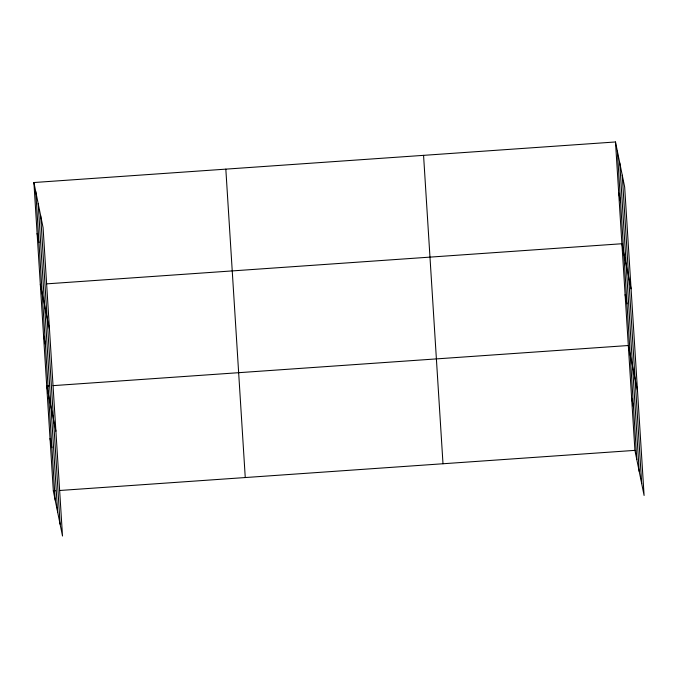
<?xml version="1.0" encoding="UTF-8"?>
<svg xmlns="http://www.w3.org/2000/svg" width="678" height="678" viewBox="0 0 678 678"><rect width="100%" height="100%" fill="white"/><g stroke="black" fill="none" stroke-linecap="round" stroke-linejoin="round"><path stroke-width="1.02" d="M33.9 182.526L43.078 227.63L62.512 536.035L53.333 490.931L33.9 182.526L615.488 141.965L624.667 187.069L644.1 495.474L634.922 450.37L615.488 141.965M46.604 283.862L621.904 243.741L631.074 288.845M48.824 385.926L46.731 386.07L55.901 431.174M53.02 385.638L628.311 345.517L637.49 390.621M53.333 490.931L55.435 490.787M59.63 490.491L634.922 450.37M618.692 192.857L620.565 202.027M625.108 294.625L626.972 303.803M631.616 397.944L633.489 407.122M37.104 233.41L38.977 242.588M40.316 284.302L49.494 329.398M43.519 335.186L45.392 344.365M50.036 438.505L51.901 447.683M622.251 175.212L641.685 483.617M619.768 163L639.201 471.405M617.353 151.143L636.795 459.548M423.564 155.347L442.997 463.76M225.825 169.136L245.258 477.549M40.663 215.774L60.105 524.179M38.18 203.553L57.613 511.966M35.765 191.704L55.206 500.11"/></g></svg>
